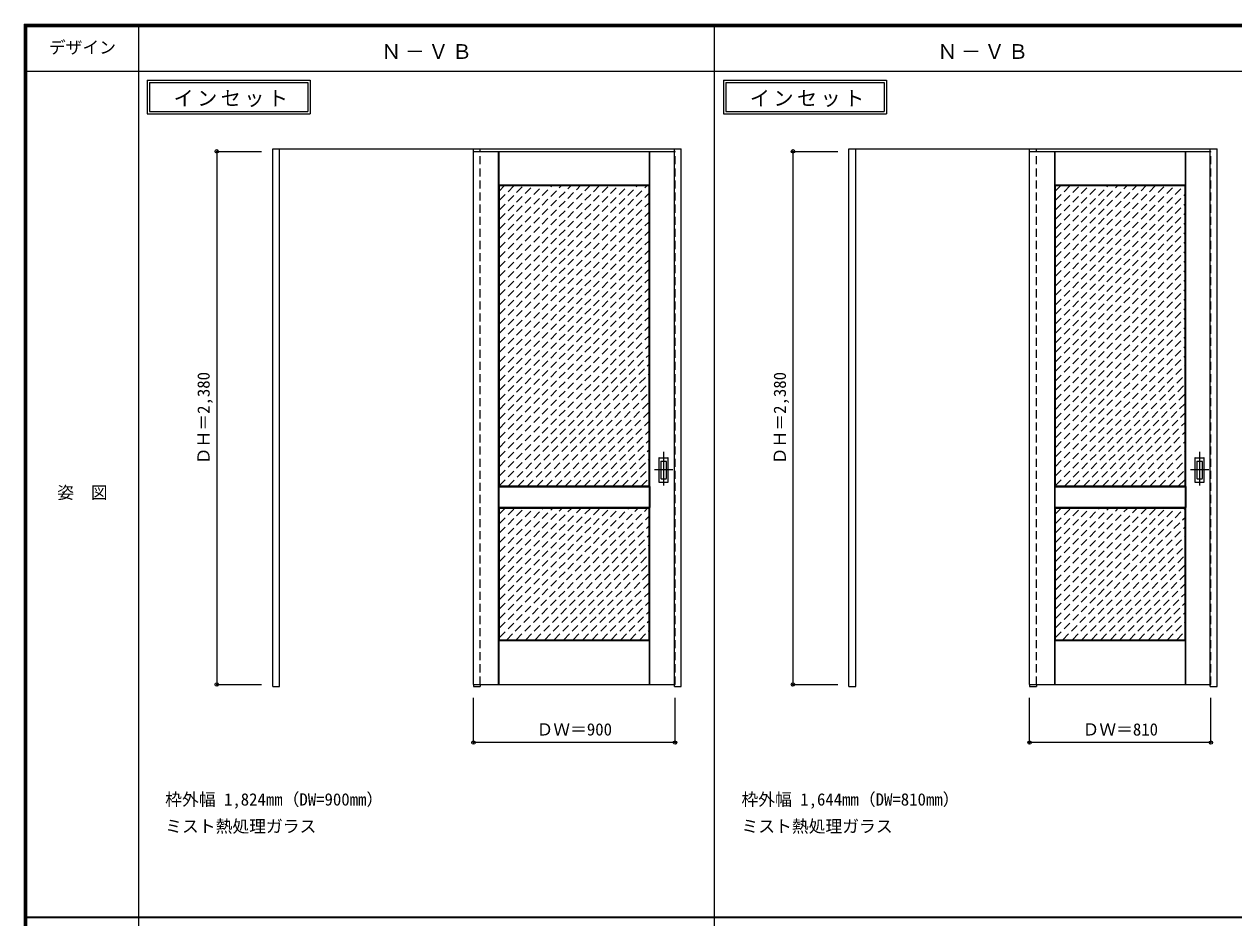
# Model space of a CAD drawing. Units: millimetres, scale not verified. Extents: x -6000 to 5700, y -4307 to 4175.
# Drawn here: x -6000 to -597, y 186 to 4175 of the extents above; entities that cross this region are included whole.
import ezdxf
from ezdxf.enums import TextEntityAlignment as Align

# ---------------------------------------------------------------- set-up
doc = ezdxf.new("R2010")
doc.units = ezdxf.units.MM
doc.header["$LTSCALE"] = 30
doc.header["$PDMODE"] = 32
doc.header["$PDSIZE"] = 15
doc.linetypes.add('CHAIN1', pattern=[8, 5, -1, 1, -1])
doc.linetypes.add('DASHED1', pattern=[1.8, 1.2, -0.6])
for name, color, linetype in [('0-1_通り芯', 4, 'CHAIN1'), ('0-2_扉', 7, 'Continuous'), ('0-3_仕上げ', 7, 'Continuous'), ('0-4_枠', 3, 'Continuous'), ('0-6_引手', 7, 'Continuous'), ('0-A_文字', 7, 'Continuous'), ('0-B_寸法', 7, 'Continuous'), ('0-C_ハッチ', 4, 'DASHED1'), ('F-1_枠', 6, 'Continuous'), ('F-A_文字', 7, 'Continuous')]:
    doc.layers.add(name, color=color, linetype=linetype)
doc.styles.add('ＭＳ ゴシック', font='')
doc.styles.get('ＭＳ ゴシック').set_extended_font_data('MS Gothic')

msp = doc.modelspace()

# ---------------------------------------------------------------- linework, layer by layer
at = {"layer": '0-1_通り芯'}
for p, q in [((-3144, 2266), (-3144, 2104)), ((-750, 2266), (-750, 2104)), ((-3103, 2185), (-3185, 2185)), ((-709, 2185), (-791, 2185))]:
    msp.add_line(p, q, dxfattribs=at)
at = {"layer": '0-2_扉'}
for p, q in [((-3993, 1227.5), (-3993, 3607.5)), ((-3993, 3607.5), (-3096, 3607.5)), ((-1509, 1227.5), (-1509, 3607.5)), ((-1509, 3607.5), (-702, 3607.5)), ((-3993, 1227.5), (-3096, 1227.5)), ((-1509, 1227.5), (-702, 1227.5))]:
    msp.add_line(p, q, dxfattribs=at)
at = {"layer": '0-2_扉', "color": 4, "linetype": 'DASHED1'}
for p, q in [((-3093, 3607.5), (-3096, 3607.5)), ((-3093, 1227.5), (-3093, 3607.5)), ((-702, 3607.5), (-699, 3607.5)), ((-699, 1227.5), (-699, 3607.5)), ((-3096, 1227.5), (-3093, 1227.5)), ((-702, 1227.5), (-699, 1227.5))]:
    msp.add_line(p, q, dxfattribs=at)
at = {"layer": '0-3_仕上げ'}
for p, q in [((-3881, 1227.5), (-3881, 3607.5)), ((-3880, 3457.5), (-3880, 3607.5)), ((-3879, 3458.5), (-3879, 3607.5)), ((-3207, 3458.5), (-3207, 3607.5)), ((-3206, 3457.5), (-3206, 3607.5)), ((-3205, 1227.5), (-3205, 3607.5)), ((-1397, 1227.5), (-1397, 3607.5)), ((-1396, 3457.5), (-1396, 3607.5)), ((-1395, 3458.5), (-1395, 3607.5)), ((-813, 3458.5), (-813, 3607.5)), ((-812, 3457.5), (-812, 3607.5)), ((-811, 1227.5), (-811, 3607.5)), ((-3879, 3458.5), (-3207, 3458.5)), ((-3207, 3458.5), (-3206, 3457.5)), ((-1395, 3458.5), (-1396, 3457.5)), ((-1395, 3458.5), (-813, 3458.5)), ((-813, 3458.5), (-812, 3457.5)), ((-3877, 2114.5), (-3877, 3454.5)), ((-3877, 3454.5), (-3209, 3454.5)), ((-3209, 3454.5), (-3206, 3457.5)), ((-3209, 2114.5), (-3209, 3454.5)), ((-1393, 2114.5), (-1393, 3454.5)), ((-815, 3454.5), (-812, 3457.5)), ((-815, 2114.5), (-815, 3454.5)), ((-3880, 2111.5), (-3877, 2114.5)), ((-3880, 2111.5), (-3879, 2110.5)), ((-3880, 2111.5), (-3880, 2017.5)), ((-3879, 2018.5), (-3879, 2110.5)), ((-3879, 2110.5), (-3207, 2110.5)), ((-3877, 2114.5), (-3209, 2114.5)), ((-3209, 2114.5), (-3206, 2111.5)), ((-3206, 2111.5), (-3207, 2110.5)), ((-3207, 2018.5), (-3207, 2110.5)), ((-3206, 2111.5), (-3206, 2017.5)), ((-1396, 2111.5), (-1393, 2114.5)), ((-1396, 2111.5), (-1395, 2110.5)), ((-1396, 2111.5), (-1396, 2017.5)), ((-1395, 2018.5), (-1395, 2110.5)), ((-1395, 2110.5), (-813, 2110.5)), ((-1393, 2114.5), (-815, 2114.5)), ((-815, 2114.5), (-812, 2111.5)), ((-812, 2111.5), (-813, 2110.5)), ((-813, 2018.5), (-813, 2110.5)), ((-812, 2111.5), (-812, 2017.5)), ((-3879, 2018.5), (-3880, 2017.5)), ((-3880, 2017.5), (-3877, 2014.5)), ((-3879, 2018.5), (-3207, 2018.5)), ((-3877, 1427.5), (-3877, 2014.5)), ((-3877, 2014.5), (-3209, 2014.5)), ((-3209, 2014.5), (-3206, 2017.5)), ((-3209, 1427.5), (-3209, 2014.5)), ((-3207, 2018.5), (-3206, 2017.5)), ((-1395, 2018.5), (-1396, 2017.5)), ((-1396, 2017.5), (-1393, 2014.5)), ((-1395, 2018.5), (-813, 2018.5)), ((-1393, 2014.5), (-815, 2014.5)), ((-1393, 1427.5), (-1393, 2014.5)), ((-815, 2014.5), (-812, 2017.5)), ((-815, 1427.5), (-815, 2014.5)), ((-813, 2018.5), (-812, 2017.5)), ((-3880, 1424.5), (-3877, 1427.5)), ((-3880, 1227.5), (-3880, 1424.5)), ((-3880, 1424.5), (-3879, 1423.5)), ((-3879, 1227.5), (-3879, 1423.5)), ((-3879, 1423.5), (-3207, 1423.5)), ((-3877, 1427.5), (-3209, 1427.5)), ((-3209, 1427.5), (-3206, 1424.5)), ((-3206, 1424.5), (-3207, 1423.5)), ((-3207, 1227.5), (-3207, 1423.5)), ((-3206, 1227.5), (-3206, 1424.5)), ((-1396, 1227.5), (-1396, 1424.5)), ((-1396, 1424.5), (-1395, 1423.5)), ((-1395, 1227.5), (-1395, 1423.5)), ((-1395, 1423.5), (-813, 1423.5)), ((-815, 1427.5), (-812, 1424.5)), ((-812, 1424.5), (-813, 1423.5)), ((-813, 1227.5), (-813, 1423.5)), ((-812, 1227.5), (-812, 1424.5))]:
    msp.add_line(p, q, dxfattribs=at)
for points in [[(-3879, 3458.5), (-3880, 3457.5), (-3877, 3454.5)], [(-1396, 3457.5), (-1393, 3454.5), (-815, 3454.5)], [(-1396, 1424.5), (-1393, 1427.5), (-815, 1427.5)]]:
    msp.add_lwpolyline(points, dxfattribs=at)
at = {"layer": '0-4_枠'}
for p, q in [((-4860, 1218), (-4860, 3618)), ((-3096, 1218), (-3096, 3618)), ((-3066, 1218), (-3066, 3618)), ((-2316, 3618), (-672, 3618)), ((-2316, 1218), (-2316, 3618)), ((-2286, 1218), (-2286, 3618)), ((-672, 1218), (-672, 3618)), ((-4890, 1218), (-4860, 1218)), ((-3993, 1227.5), (-3993, 1218)), ((-3993, 1218), (-3963, 1218)), ((-3963, 1227.5), (-3963, 1218)), ((-3096, 1218), (-3066, 1218)), ((-2316, 1218), (-2286, 1218)), ((-1509, 1227.5), (-1509, 1218)), ((-1509, 1218), (-1479, 1218)), ((-1479, 1227.5), (-1479, 1218)), ((-702, 1218), (-672, 1218))]:
    msp.add_line(p, q, dxfattribs=at)
at = {"layer": '0-4_枠', "color": 4, "linetype": 'DASHED1'}
for p, q in [((-3993, 1227.5), (-3993, 3618)), ((-3963, 1227.5), (-3963, 3618)), ((-1509, 1227.5), (-1509, 3618)), ((-1479, 1227.5), (-1479, 3618))]:
    msp.add_line(p, q, dxfattribs=at)
at = {"layer": '0-4_枠'}
for points in [[(-4890, 1218), (-4890, 3618), (-3066, 3618)], [(-702, 1218), (-702, 1227.44), (-702, 3618)]]:
    msp.add_lwpolyline(points, dxfattribs=at)
at = {"layer": '0-6_引手', "color": 3}
for p, q in [((-3165, 2238.5), (-3165, 2131.5)), ((-3163.5, 2240), (-3124.5, 2240)), ((-3123, 2131.5), (-3123, 2238.5)), ((-771, 2238.5), (-771, 2131.5)), ((-769.5, 2240), (-730.5, 2240)), ((-729, 2131.5), (-729, 2238.5)), ((-3163.5, 2130), (-3124.5, 2130)), ((-769.5, 2130), (-730.5, 2130))]:
    msp.add_line(p, q, dxfattribs=at)
at = {"layer": '0-6_引手'}
for p, q in [((-3156.5, 2222.5), (-3156.5, 2147.5)), ((-3155, 2224), (-3133, 2224)), ((-3131.5, 2147.5), (-3131.5, 2222.5)), ((-762.5, 2222.5), (-762.5, 2147.5)), ((-761, 2224), (-739, 2224)), ((-737.5, 2147.5), (-737.5, 2222.5)), ((-3155, 2146), (-3133, 2146)), ((-761, 2146), (-739, 2146))]:
    msp.add_line(p, q, dxfattribs=at)
at = {"layer": '0-6_引手', "color": 3}
for centre, start, end in [((-3163.5, 2238.5), 90, 180), ((-3124.5, 2238.5), 0, 90), ((-769.5, 2238.5), 90, 180), ((-730.5, 2238.5), 0, 90), ((-3163.5, 2131.5), 180, 270), ((-3124.5, 2131.5), 270, 0), ((-769.5, 2131.5), 180, 270), ((-730.5, 2131.5), 270, 0)]:
    msp.add_arc(centre, 1.5, start, end, dxfattribs=at)
at = {"layer": '0-6_引手'}
for centre, start, end in [((-3155, 2222.5), 90, 180), ((-3133, 2222.5), 0, 90), ((-761, 2222.5), 90, 180), ((-739, 2222.5), 0, 90), ((-3155, 2147.5), 180, 270), ((-3133, 2147.5), 270, 0), ((-761, 2147.5), 180, 270), ((-739, 2147.5), 270, 0)]:
    msp.add_arc(centre, 1.5, start, end, dxfattribs=at)
at = {"layer": '0-A_文字'}
for p, q in [((-5450, 3925), (-5450, 3775)), ((-5440, 3915), (-5440, 3785)), ((-5440, 3915), (-4733.04, 3915)), ((-4733.04, 3915), (-4733.04, 3785)), ((-2876, 3925), (-2876, 3775)), ((-2866, 3915), (-2866, 3785)), ((-2866, 3915), (-2159.04, 3915)), ((-2159.04, 3915), (-2159.04, 3785)), ((-5440, 3785), (-4733.04, 3785)), ((-2866, 3785), (-2159.04, 3785)), ((-5450, 3775), (-4723.04, 3775)), ((-2876, 3775), (-2149.04, 3775))]:
    msp.add_line(p, q, dxfattribs=at)
for points in [[(-5450, 3925), (-4723.04, 3925), (-4723.04, 3775)], [(-2876, 3925), (-2149.04, 3925), (-2149.04, 3775)]]:
    msp.add_lwpolyline(points, dxfattribs=at)
at = {"layer": '0-B_寸法', "color": 4}
for p, q in [((-5140, 3607.5), (-4940, 3607.5)), ((-5140, 3607.5), (-5140, 1227.5)), ((-2566, 3607.5), (-2366, 3607.5)), ((-2566, 3607.5), (-2566, 1227.5)), ((-5140, 1227.5), (-4940, 1227.5)), ((-2566, 1227.5), (-2366, 1227.5)), ((-3993, 968), (-3993, 1168)), ((-3093, 968), (-3093, 1168)), ((-1509, 968), (-1509, 1168)), ((-699, 968), (-699, 1168)), ((-3093, 968), (-3993, 968)), ((-699, 968), (-1509, 968))]:
    msp.add_line(p, q, dxfattribs=at)
at = {"layer": '0-B_寸法'}
for p in [(-5140, 3607.5), (-2566, 3607.5), (-5140, 1227.5), (-2566, 1227.5), (-3993, 968), (-3093, 968), (-1509, 968), (-699, 968)]:
    msp.add_point(p, dxfattribs=at)
at = {"layer": '0-C_ハッチ'}
for p, q in [((-3877, 3431.56), (-3854.06, 3454.5)), ((-3877, 2922.44), (-3344.94, 3454.5)), ((-3877, 2964.87), (-3387.37, 3454.5)), ((-3877, 3007.29), (-3429.79, 3454.5)), ((-3877, 3049.72), (-3472.22, 3454.5)), ((-3877, 3092.15), (-3514.65, 3454.5)), ((-3877, 3134.57), (-3557.07, 3454.5)), ((-3877, 3177), (-3599.5, 3454.5)), ((-3877, 3219.43), (-3641.93, 3454.5)), ((-3877, 3261.85), (-3684.35, 3454.5)), ((-3877, 3304.28), (-3726.78, 3454.5)), ((-3877, 3346.71), (-3769.21, 3454.5)), ((-3877, 3389.13), (-3811.63, 3454.5)), ((-3877, 2880.02), (-3302.52, 3454.5)), ((-3877, 2837.59), (-3260.09, 3454.5)), ((-3877, 2795.16), (-3217.66, 3454.5)), ((-3877, 2752.74), (-3209, 3420.74)), ((-1393, 3431.56), (-1370.06, 3454.5)), ((-1393, 2922.44), (-860.94, 3454.5)), ((-1393, 2964.87), (-903.37, 3454.5)), ((-1393, 3007.29), (-945.79, 3454.5)), ((-1393, 3049.72), (-988.22, 3454.5)), ((-1393, 3092.15), (-1030.65, 3454.5)), ((-1393, 3134.57), (-1073.07, 3454.5)), ((-1393, 3177), (-1115.5, 3454.5)), ((-1393, 3219.43), (-1157.93, 3454.5)), ((-1393, 3261.85), (-1200.35, 3454.5)), ((-1393, 3304.28), (-1242.78, 3454.5)), ((-1393, 3346.71), (-1285.21, 3454.5)), ((-1393, 3389.13), (-1327.63, 3454.5)), ((-1393, 2880.02), (-818.52, 3454.5)), ((-1393, 2837.59), (-815, 3415.59)), ((-3877, 2710.31), (-3209, 3378.31)), ((-1393, 2795.16), (-815, 3373.16)), ((-3877, 2667.88), (-3209, 3335.88)), ((-1393, 2752.74), (-815, 3330.74)), ((-3877, 2625.46), (-3209, 3293.46)), ((-3877, 2583.03), (-3209, 3251.03)), ((-1393, 2710.31), (-815, 3288.31)), ((-1393, 2667.88), (-815, 3245.88)), ((-3877, 2540.6), (-3209, 3208.6)), ((-1393, 2625.46), (-815, 3203.46)), ((-3877, 2498.18), (-3209, 3166.18)), ((-1393, 2583.03), (-815, 3161.03)), ((-3877, 2455.75), (-3209, 3123.75)), ((-3877, 2413.33), (-3209, 3081.33)), ((-1393, 2540.6), (-815, 3118.6)), ((-3877, 2370.9), (-3209, 3038.9)), ((-1393, 2498.18), (-815, 3076.18)), ((-1393, 2455.75), (-815, 3033.75)), ((-3877, 2328.47), (-3209, 2996.47)), ((-1393, 2413.33), (-815, 2991.33)), ((-3877, 2286.05), (-3209, 2954.05)), ((-1393, 2370.9), (-815, 2948.9)), ((-3877, 2243.62), (-3209, 2911.62)), ((-3877, 2201.19), (-3209, 2869.19)), ((-1393, 2328.47), (-815, 2906.47)), ((-1393, 2286.05), (-815, 2864.05)), ((-3877, 2158.77), (-3209, 2826.77)), ((-1393, 2243.62), (-815, 2821.62)), ((-3877, 2116.34), (-3209, 2784.34)), ((-1393, 2201.19), (-815, 2779.19)), ((-3836.41, 2114.5), (-3209, 2741.91)), ((-1393, 2158.77), (-815, 2736.77)), ((-3793.99, 2114.5), (-3209, 2699.49)), ((-3751.56, 2114.5), (-3209, 2657.06)), ((-1393, 2116.34), (-815, 2694.34)), ((-1352.41, 2114.5), (-815, 2651.91)), ((-3709.13, 2114.5), (-3209, 2614.63)), ((-1309.99, 2114.5), (-815, 2609.49)), ((-3666.71, 2114.5), (-3209, 2572.21)), ((-1267.56, 2114.5), (-815, 2567.06)), ((-3624.28, 2114.5), (-3209, 2529.78)), ((-3581.86, 2114.5), (-3209, 2487.36)), ((-1225.13, 2114.5), (-815, 2524.63)), ((-3539.43, 2114.5), (-3209, 2444.93)), ((-1182.71, 2114.5), (-815, 2482.21)), ((-1140.28, 2114.5), (-815, 2439.78)), ((-3497, 2114.5), (-3209, 2402.5)), ((-1097.86, 2114.5), (-815, 2397.36)), ((-3454.58, 2114.5), (-3209, 2360.08)), ((-1055.43, 2114.5), (-815, 2354.93)), ((-3412.15, 2114.5), (-3209, 2317.65)), ((-3369.72, 2114.5), (-3209, 2275.22)), ((-1013, 2114.5), (-815, 2312.5)), ((-970.58, 2114.5), (-815, 2270.08)), ((-3327.3, 2114.5), (-3209, 2232.8)), ((-928.15, 2114.5), (-815, 2227.65)), ((-3284.87, 2114.5), (-3209, 2190.37)), ((-885.72, 2114.5), (-815, 2185.22)), ((-3242.44, 2114.5), (-3209, 2147.94)), ((-843.3, 2114.5), (-815, 2142.8)), ((-3877, 1437.52), (-3300.02, 2014.5)), ((-3877, 1989.06), (-3851.56, 2014.5)), ((-3877, 1479.94), (-3342.44, 2014.5)), ((-3877, 1522.37), (-3384.87, 2014.5)), ((-3877, 1607.22), (-3469.72, 2014.5)), ((-3877, 1564.8), (-3427.3, 2014.5)), ((-3877, 1692.08), (-3554.58, 2014.5)), ((-3877, 1649.65), (-3512.15, 2014.5)), ((-3877, 1776.93), (-3639.43, 2014.5)), ((-3877, 1734.5), (-3597, 2014.5)), ((-3877, 1861.78), (-3724.28, 2014.5)), ((-3877, 1819.36), (-3681.86, 2014.5)), ((-3877, 1946.63), (-3809.13, 2014.5)), ((-3877, 1904.21), (-3766.71, 2014.5)), ((-3844.59, 1427.5), (-3257.59, 2014.5)), ((-3802.16, 1427.5), (-3215.16, 2014.5)), ((-1393, 1437.52), (-816.02, 2014.5)), ((-1393, 1989.06), (-1367.56, 2014.5)), ((-1393, 1479.94), (-858.44, 2014.5)), ((-1393, 1522.37), (-900.87, 2014.5)), ((-1393, 1607.22), (-985.72, 2014.5)), ((-1393, 1564.8), (-943.3, 2014.5)), ((-1393, 1692.08), (-1070.58, 2014.5)), ((-1393, 1649.65), (-1028.15, 2014.5)), ((-1393, 1776.93), (-1155.43, 2014.5)), ((-1393, 1734.5), (-1113, 2014.5)), ((-1393, 1861.78), (-1240.28, 2014.5)), ((-1393, 1819.36), (-1197.86, 2014.5)), ((-1393, 1946.63), (-1325.13, 2014.5)), ((-1393, 1904.21), (-1282.71, 2014.5)), ((-3759.74, 1427.5), (-3209, 1978.24)), ((-1360.59, 1427.5), (-815, 1973.09)), ((-3717.31, 1427.5), (-3209, 1935.81)), ((-3674.89, 1427.5), (-3209, 1893.39)), ((-1318.16, 1427.5), (-815, 1930.67)), ((-3632.46, 1427.5), (-3209, 1850.96)), ((-1275.74, 1427.5), (-815, 1888.24)), ((-1233.31, 1427.5), (-815, 1845.81)), ((-3590.03, 1427.5), (-3209, 1808.53)), ((-1190.89, 1427.5), (-815, 1803.39)), ((-3547.61, 1427.5), (-3209, 1766.11)), ((-1148.46, 1427.5), (-815, 1760.96)), ((-3505.18, 1427.5), (-3209, 1723.68)), ((-3462.75, 1427.5), (-3209, 1681.25)), ((-1106.03, 1427.5), (-815, 1718.53)), ((-1063.61, 1427.5), (-815, 1676.11)), ((-3420.33, 1427.5), (-3209, 1638.83)), ((-1021.18, 1427.5), (-815, 1633.68)), ((-3377.9, 1427.5), (-3209, 1596.4)), ((-978.75, 1427.5), (-815, 1591.25)), ((-3335.47, 1427.5), (-3209, 1553.97)), ((-936.33, 1427.5), (-815, 1548.83)), ((-3293.05, 1427.5), (-3209, 1511.55)), ((-3250.62, 1427.5), (-3209, 1469.12)), ((-893.9, 1427.5), (-815, 1506.4)), ((-851.47, 1427.5), (-815, 1463.97))]:
    msp.add_line(p, q, dxfattribs=at)
at = {"layer": 'F-1_枠'}
for p, q in [((-6000, 4175), (5700, 4175)), ((-6000, 4175), (-6000, -4205)), ((-6000, 4170), (5700, 4170)), ((-6000, 4165), (5700, 4165)), ((-5995, 4175), (-5995, -4205)), ((-5990, 4175), (-5990, -4205)), ((-5490, 4175), (-5490, -3790)), ((-2916, -3790), (-2916, 4175)), ((-6000, 3965), (5700, 3965)), ((-6000, 190.5), (5700, 190.5)), ((-6000, 187.5), (5700, 187.5))]:
    msp.add_line(p, q, dxfattribs=at)

# ---------------------------------------------------------------- texts
at = {"layer": '0-A_文字', "style": 'ＭＳ ゴシック'}
for s, p in [('枠外幅 1,824mm（DW=900mm）', (-5370, 670.5)), ('枠外幅 1,644mm（DW=810mm）', (-2796, 670.5)), ('ミスト熱処理ガラス', (-5370, 550.5)), ('ミスト熱処理ガラス', (-2796, 550.5))]:
    msp.add_text(s, height=54.99, dxfattribs=at).set_placement(p, align=Align.BOTTOM_LEFT)
at = {"layer": '0-A_文字', "char_height": 65.98, "attachment_point": 7, "style": 'ＭＳ ゴシック'}
for s, insert in [('\\T1.17;Ｎ－ＶＢ', (-4405.5, 4020)), ('\\T1.17;Ｎ－ＶＢ', (-1921.5, 4020)), ('\\T1.17;インセット', (-5332.84, 3805)), ('\\T1.17;インセット', (-2758.84, 3805))]:
    msp.add_mtext(s, dxfattribs=dict(at, insert=insert))
at = {"layer": '0-B_寸法', "style": 'ＭＳ ゴシック'}
for p in [(-5155, 2210.5), (-2581, 2210.5)]:
    msp.add_text('ＤＨ＝2,380', height=54.99, rotation=90, dxfattribs=at).set_placement(p, align=Align.BOTTOM_LEFT)
for s, p in [('ＤＷ＝900', (-3711.75, 983)), ('ＤＷ＝810', (-1272.75, 983))]:
    msp.add_text(s, height=54.99, dxfattribs=at).set_placement(p, align=Align.BOTTOM_LEFT)
at = {"layer": 'F-A_文字', "style": 'ＭＳ ゴシック'}
for s, p in [('デザイン', (-5890, 4027.5)), ('姿\u3000図', (-5852.5, 2040.25))]:
    msp.add_text(s, height=54.99, dxfattribs=at).set_placement(p, align=Align.BOTTOM_LEFT)

doc.saveas('drawing.dxf')
